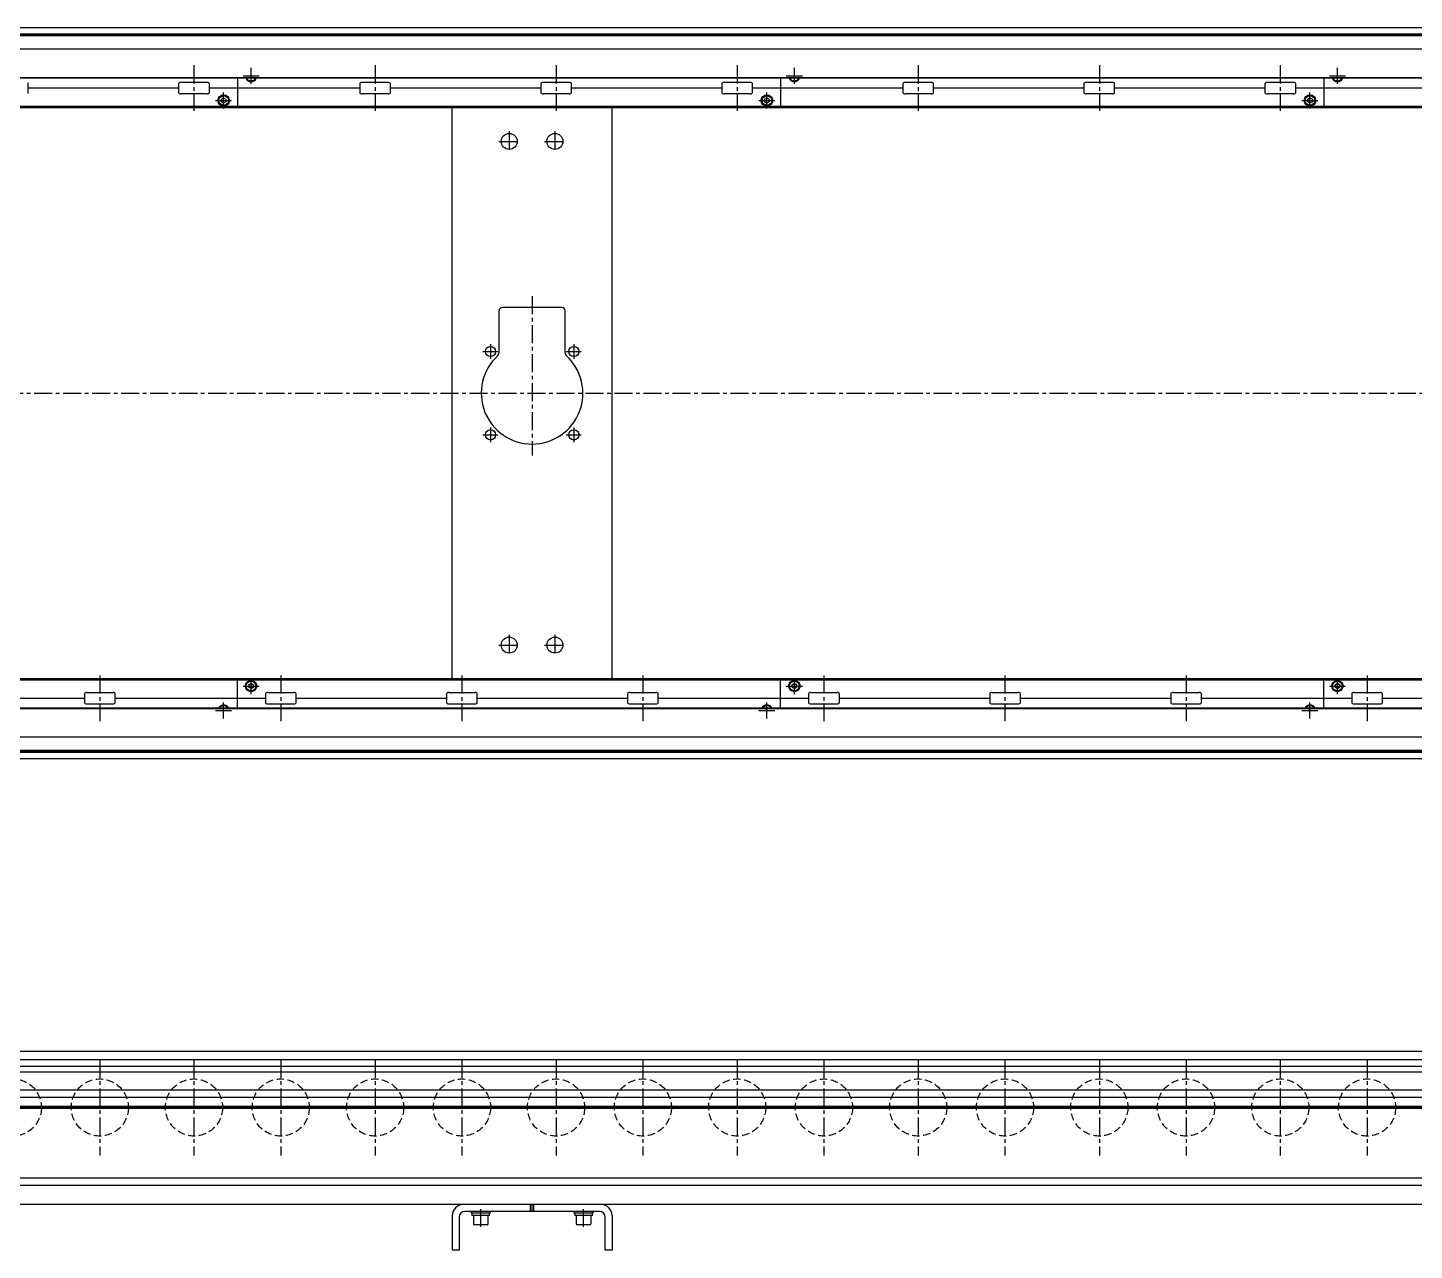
# Model space of a CAD drawing. Extents: x -10 to 4917, y -8 to 1151.
# Drawn here: x 1218 to 2431, y 28 to 1098 of the extents above; entities that cross this region are included whole.
import ezdxf

# ---------------------------------------------------------------- set-up
doc = ezdxf.new("R2010")
doc.units = 0
doc.header["$LTSCALE"] = 0.5
doc.linetypes.add('CENTER', pattern=[50.8, 31.75, -6.35, 6.35, -6.35])
doc.linetypes.add('DASHED', pattern=[19.05, 12.7, -6.35])
for name, color, linetype in [('MSM_CENTER', 1, 'CENTER'), ('MSM_CONTINUOUS', 7, 'CONTINUOUS'), ('MSM_DASHED', 4, 'DASHED')]:
    doc.layers.add(name, color=color, linetype=linetype)

msp = doc.modelspace()

# ---------------------------------------------------------------- linework, layer by layer
at = {"layer": 'MSM_CENTER'}
for p, q in [((1363.2, 1065.5), (1363.2, 1025.5)), ((1406.2, 1056.2), (1420.2, 1056.2)), ((1413.2, 1049.2), (1413.2, 1063.2)), ((1521.8, 1065.5), (1521.8, 1025.5)), ((1680.2, 1065.5), (1680.2, 1025.5)), ((1838.8, 1065.5), (1838.8, 1025.5)), ((1881.7, 1056.2), (1895.8, 1056.2)), ((1888.8, 1049.2), (1888.8, 1063.2)), ((1997.2, 1065.5), (1997.2, 1025.5)), ((2155.8, 1065.5), (2155.8, 1025.5)), ((2314.2, 1065.5), (2314.2, 1025.5)), ((2357.2, 1056.2), (2371.2, 1056.2)), ((2364.2, 1049.2), (2364.2, 1063.2)), ((1382.2, 1034.7), (1396.2, 1034.7)), ((1389.2, 1027.7), (1389.2, 1041.8)), ((1857.7, 1034.7), (1871.8, 1034.7)), ((1864.8, 1027.7), (1864.8, 1041.8)), ((2333.2, 1034.7), (2347.2, 1034.7)), ((2340.2, 1027.7), (2340.2, 1041.8)), ((1639.2, 1007.9), (1639.2, 989.9)), ((1679.2, 1007.9), (1679.2, 989.9)), ((1630.2, 998.9), (1648.3, 998.9)), ((1670.2, 998.9), (1688.3, 998.9)), ((1659.2, 863.4), (1659.2, 723.9)), ((1616.2, 814.9), (1629.2, 814.9)), ((1622.8, 821.4), (1622.8, 808.4)), ((1689.2, 814.9), (1702.2, 814.9)), ((1695.8, 821.4), (1695.8, 808.4)), ((359.7, 778.4), (4109.9, 778.4)), ((1616.2, 741.9), (1629.2, 741.9)), ((1622.8, 748.4), (1622.8, 735.4)), ((1689.2, 741.9), (1702.2, 741.9)), ((1695.8, 748.4), (1695.8, 735.4)), ((1639.2, 566.9), (1639.2, 548.9)), ((1679.2, 566.9), (1679.2, 548.9)), ((1630.2, 557.9), (1648.3, 557.9)), ((1670.2, 557.9), (1688.3, 557.9)), ((1280.8, 531.3), (1280.8, 491.3)), ((1406.2, 522), (1420.2, 522)), ((1413.2, 515), (1413.2, 529)), ((1439.2, 531.3), (1439.2, 491.3)), ((1597.8, 531.3), (1597.8, 491.3)), ((1756.2, 531.3), (1756.2, 491.3)), ((1881.7, 522), (1895.8, 522)), ((1888.8, 515), (1888.8, 529)), ((1914.7, 531.3), (1914.7, 491.3)), ((2073.2, 531.3), (2073.2, 491.3)), ((2231.7, 531.3), (2231.7, 491.3)), ((2357.2, 522), (2371.2, 522)), ((2364.2, 515), (2364.2, 529)), ((2390.2, 531.3), (2390.2, 491.3)), ((1382.2, 500.5), (1396.2, 500.5)), ((1389.2, 493.5), (1389.2, 507.5)), ((1857.7, 500.5), (1871.8, 500.5)), ((1864.8, 493.5), (1864.8, 507.5)), ((2333.2, 500.5), (2347.2, 500.5)), ((2340.2, 493.5), (2340.2, 507.5)), ((1280.8, 195), (1280.8, 111)), ((1363.2, 195), (1363.2, 111)), ((1439.2, 195), (1439.2, 111)), ((1521.8, 195), (1521.8, 111)), ((1597.8, 195), (1597.8, 111)), ((1680.2, 195), (1680.2, 111)), ((1756.2, 195), (1756.2, 111)), ((1838.8, 195), (1838.8, 111)), ((1914.7, 195), (1914.7, 111)), ((1997.2, 195), (1997.2, 111)), ((2073.2, 195), (2073.2, 111)), ((2155.8, 195), (2155.8, 111)), ((2231.7, 195), (2231.7, 111)), ((2314.2, 195), (2314.2, 111)), ((2390.2, 195), (2390.2, 111)), ((367.2, 153), (4100.3, 153)), ((1614.3, 48.4), (1614.3, 64)), ((1704.3, 48.4), (1704.3, 64))]:
    msp.add_line(p, q, dxfattribs=at)
at = {"layer": 'MSM_CONTINUOUS'}
for p, q in [((4099.9, 1098.4), (370.6, 1098.4)), ((4098.2, 1098.3), (372.2, 1098.3)), ((4073.6, 1092.9), (396.9, 1092.9)), ((4073.6, 1091.2), (396.9, 1091.2)), ((4073.5, 1092), (397, 1092)), ((4098.2, 1079.5), (372.2, 1079.5)), ((4098.2, 1054.1), (372.2, 1054.1)), ((4098.2, 1054.5), (422.2, 1054.5)), ((1218.2, 1041.5), (1218.2, 1049.5)), ((1349.8, 1045.5), (1218.2, 1045.5)), ((1349.8, 1049.5), (1349.8, 1041.5)), ((1374.7, 1050.5), (1351.8, 1050.5)), ((1376.7, 1041.5), (1376.7, 1049.5)), ((1508.3, 1045.5), (1376.7, 1045.5)), ((1401.2, 1054.1), (1401.2, 1029.4)), ((1413.2, 1053.9), (1412.9, 1054.1)), ((1413.6, 1054.1), (1413.2, 1053.9)), ((1508.3, 1049.5), (1508.3, 1041.5)), ((1533.2, 1050.5), (1510.3, 1050.5)), ((1535.2, 1041.5), (1535.2, 1049.5)), ((1666.8, 1045.5), (1535.2, 1045.5)), ((1666.8, 1049.5), (1666.8, 1041.5)), ((1691.7, 1050.5), (1668.8, 1050.5)), ((1693.7, 1041.5), (1693.7, 1049.5)), ((1825.3, 1045.5), (1693.7, 1045.5)), ((1825.3, 1049.5), (1825.3, 1041.5)), ((1850.2, 1050.5), (1827.3, 1050.5)), ((1852.2, 1041.5), (1852.2, 1049.5)), ((1983.8, 1045.5), (1852.2, 1045.5)), ((1876.8, 1054.1), (1876.8, 1029.4)), ((1888.8, 1053.9), (1888.4, 1054.1)), ((1889.1, 1054.1), (1888.8, 1053.9)), ((1983.8, 1049.5), (1983.8, 1041.5)), ((2008.7, 1050.5), (1985.8, 1050.5)), ((2010.7, 1041.5), (2010.7, 1049.5)), ((2142.3, 1045.5), (2010.7, 1045.5)), ((2142.3, 1049.5), (2142.3, 1041.5)), ((2167.2, 1050.5), (2144.3, 1050.5)), ((2169.2, 1041.5), (2169.2, 1049.5)), ((2300.8, 1045.5), (2169.2, 1045.5)), ((2300.8, 1049.5), (2300.8, 1041.5)), ((2325.7, 1050.5), (2302.8, 1050.5)), ((2327.7, 1041.5), (2327.7, 1049.5)), ((2459.3, 1045.5), (2327.7, 1045.5)), ((2352.2, 1054.1), (2352.2, 1029.4)), ((2364.2, 1053.9), (2363.9, 1054.1)), ((2364.6, 1054.1), (2364.2, 1053.9)), ((1374.7, 1040.5), (1351.8, 1040.5)), ((1387.2, 1035.9), (1389.2, 1037.1)), ((1387.2, 1033.6), (1387.2, 1035.9)), ((1389.2, 1032.4), (1387.2, 1033.6)), ((1389.2, 1037.1), (1391.2, 1035.9)), ((1391.2, 1033.6), (1389.2, 1032.4)), ((1391.2, 1035.9), (1391.2, 1033.6)), ((1533.2, 1040.5), (1510.3, 1040.5)), ((1691.7, 1040.5), (1668.8, 1040.5)), ((1850.2, 1040.5), (1827.3, 1040.5)), ((1862.8, 1035.9), (1864.8, 1037.1)), ((1862.8, 1033.6), (1862.8, 1035.9)), ((1864.8, 1032.4), (1862.8, 1033.6)), ((1864.8, 1037.1), (1866.8, 1035.9)), ((1866.8, 1033.6), (1864.8, 1032.4)), ((1866.8, 1035.9), (1866.8, 1033.6)), ((2008.7, 1040.5), (1985.8, 1040.5)), ((2167.2, 1040.5), (2144.3, 1040.5)), ((2325.7, 1040.5), (2302.8, 1040.5)), ((2338.2, 1035.9), (2340.2, 1037.1)), ((2338.2, 1033.6), (2338.2, 1035.9)), ((2340.2, 1032.4), (2338.2, 1033.6)), ((2340.2, 1037.1), (2342.3, 1035.9)), ((2342.3, 1033.6), (2340.2, 1032.4)), ((2342.3, 1035.9), (2342.3, 1033.6)), ((4095.7, 1029.4), (450.2, 1029.4)), ((4099.9, 1028.4), (450.2, 1028.4)), ((1589.2, 528.4), (1589.2, 1028.4)), ((1729.3, 528.4), (1729.3, 1028.4)), ((1630.2, 850.4), (1630.2, 813.5)), ((1685.2, 853.4), (1633.3, 853.4)), ((1688.3, 813.5), (1688.3, 850.4)), ((4099.9, 528.4), (450.2, 528.4)), ((450.2, 527.4), (4095.7, 527.4)), ((1401.2, 502.6), (1401.2, 527.4)), ((1411.2, 523.2), (1413.2, 524.4)), ((1411.2, 520.9), (1411.2, 523.2)), ((1413.2, 524.4), (1415.2, 523.2)), ((1415.2, 523.2), (1415.2, 520.9)), ((1876.8, 502.6), (1876.8, 527.4)), ((1886.8, 523.2), (1888.8, 524.4)), ((1886.8, 520.9), (1886.8, 523.2)), ((1888.8, 524.4), (1890.8, 523.2)), ((1890.8, 523.2), (1890.8, 520.9)), ((2352.2, 502.6), (2352.2, 527.4)), ((2362.2, 523.2), (2364.2, 524.4)), ((2362.2, 520.9), (2362.2, 523.2)), ((2364.2, 524.4), (2366.2, 523.2)), ((2366.2, 523.2), (2366.2, 520.9)), ((1135.7, 511.3), (1267.3, 511.3)), ((1267.3, 515.3), (1267.3, 507.3)), ((1269.3, 516.3), (1292.2, 516.3)), ((1294.2, 507.3), (1294.2, 515.3)), ((1294.2, 511.3), (1425.8, 511.3)), ((1413.2, 519.7), (1411.2, 520.9)), ((1415.2, 520.9), (1413.2, 519.7)), ((1425.8, 515.3), (1425.8, 507.3)), ((1427.8, 516.3), (1450.7, 516.3)), ((1452.7, 507.3), (1452.7, 515.3)), ((1452.7, 511.3), (1584.3, 511.3)), ((1584.3, 515.3), (1584.3, 507.3)), ((1586.3, 516.3), (1609.2, 516.3)), ((1611.2, 507.3), (1611.2, 515.3)), ((1611.2, 511.3), (1742.8, 511.3)), ((1742.8, 515.3), (1742.8, 507.3)), ((1744.8, 516.3), (1767.7, 516.3)), ((1769.7, 507.3), (1769.7, 515.3)), ((1769.7, 511.3), (1901.3, 511.3)), ((1888.8, 519.7), (1886.8, 520.9)), ((1890.8, 520.9), (1888.8, 519.7)), ((1901.3, 515.3), (1901.3, 507.3)), ((1903.3, 516.3), (1926.2, 516.3)), ((1928.2, 507.3), (1928.2, 515.3)), ((1928.2, 511.3), (2059.8, 511.3)), ((2059.8, 515.3), (2059.8, 507.3)), ((2061.8, 516.3), (2084.7, 516.3)), ((2086.7, 507.3), (2086.7, 515.3)), ((2086.7, 511.3), (2218.3, 511.3)), ((2218.3, 515.3), (2218.3, 507.3)), ((2220.3, 516.3), (2243.2, 516.3)), ((2245.2, 507.3), (2245.2, 515.3)), ((2245.2, 511.3), (2376.8, 511.3)), ((2364.2, 519.7), (2362.2, 520.9)), ((2366.2, 520.9), (2364.2, 519.7)), ((2376.8, 515.3), (2376.8, 507.3)), ((2378.8, 516.3), (2401.7, 516.3)), ((2403.7, 507.3), (2403.7, 515.3)), ((2403.7, 511.3), (2535.3, 511.3)), ((4098.2, 502.6), (372.2, 502.6)), ((4098.2, 502.2), (422.2, 502.2)), ((1269.3, 506.3), (1292.2, 506.3)), ((1388.9, 502.6), (1389.2, 502.9)), ((1389.2, 502.9), (1389.6, 502.6)), ((1427.8, 506.3), (1450.7, 506.3)), ((1586.3, 506.3), (1609.2, 506.3)), ((1744.8, 506.3), (1767.7, 506.3)), ((1864.4, 502.6), (1864.8, 502.9)), ((1864.8, 502.9), (1865.1, 502.6)), ((1903.3, 506.3), (1926.2, 506.3)), ((2061.8, 506.3), (2084.7, 506.3)), ((2220.3, 506.3), (2243.2, 506.3)), ((2339.9, 502.6), (2340.2, 502.9)), ((2340.2, 502.9), (2340.6, 502.6)), ((2378.8, 506.3), (2401.7, 506.3)), ((4098.2, 477.2), (372.2, 477.2)), ((4073.6, 465.6), (396.9, 465.6)), ((4073.6, 463.9), (396.9, 463.9)), ((4073.5, 464.7), (397, 464.7)), ((4099.9, 458.4), (370.6, 458.4)), ((4098.2, 458.4), (372.2, 458.4)), ((4098.2, 202), (372.2, 202)), ((4098.2, 194.6), (674.4, 194.6)), ((3982.2, 189), (676.6, 189)), ((3982.2, 184), (678.6, 184)), ((3882.2, 168.2), (667.2, 168.2)), ((3882.2, 161.7), (682.2, 161.7)), ((3882.2, 153.9), (682.2, 153.9)), ((3882.2, 153), (682.2, 153)), ((3882.2, 152.1), (682.2, 152.1)), ((3882.2, 91.2), (682.2, 91.2)), ((3882.2, 84.7), (679.7, 84.7)), ((4099.9, 68), (472.2, 68)), ((1718.3, 62), (1600.3, 62)), ((1605.8, 62), (1605.8, 60.4)), ((1622.8, 60.4), (1622.8, 62)), ((1657.8, 62), (1657.8, 68)), ((1659.2, 62), (1659.2, 68)), ((1660.8, 62), (1660.8, 68)), ((1695.8, 62), (1695.8, 60.4)), ((1712.8, 60.4), (1712.8, 62)), ((1589.2, 58.5), (1589.2, 28)), ((1595.3, 57), (1595.3, 28)), ((1622.8, 60.4), (1605.8, 60.4)), ((1606.6, 60.4), (1606.6, 58.4)), ((1622, 58.4), (1606.6, 58.4)), ((1607.8, 58.4), (1607.8, 51.2)), ((1619.9, 50.4), (1608.6, 50.4)), ((1620.8, 51.2), (1620.8, 58.4)), ((1622, 58.4), (1622, 60.4)), ((1712.8, 60.4), (1695.8, 60.4)), ((1696.6, 60.4), (1696.6, 58.4)), ((1712, 58.4), (1696.6, 58.4)), ((1697.8, 58.4), (1697.8, 51.2)), ((1709.9, 50.4), (1698.6, 50.4)), ((1710.8, 51.2), (1710.8, 58.4)), ((1712, 58.4), (1712, 60.4)), ((1723.3, 28), (1723.3, 57)), ((1729.3, 58.5), (1729.3, 28)), ((1595.3, 28), (1589.2, 28)), ((1729.3, 28), (1723.3, 28))]:
    msp.add_line(p, q, dxfattribs=at)
for centre, radius in [((1389.2, 1034.7), 5), ((1389.2, 1034.7), 4.25), ((1864.8, 1034.7), 5), ((1864.8, 1034.7), 4.25), ((2340.2, 1034.7), 5), ((2340.2, 1034.7), 4.25), ((1639.2, 998.9), 7), ((1679.2, 998.9), 7), ((1622.8, 814.9), 4.5), ((1695.8, 814.9), 4.5), ((1622.8, 741.9), 4.5), ((1695.8, 741.9), 4.5), ((1639.2, 557.9), 7), ((1679.2, 557.9), 7), ((1413.2, 522), 5), ((1413.2, 522), 4.25), ((1888.8, 522), 5), ((1888.8, 522), 4.25), ((2364.2, 522), 5), ((2364.2, 522), 4.25)]:
    msp.add_circle(centre, radius, dxfattribs=at)
for centre, radius, start, end in [((1217.3, 1049.4), 0.882, 7.8973, 64.4672), ((1350.7, 1049.4), 0.882, 115.5328, 172.1027), ((1351.8, 1047.1), 3.41, 89.6687, 115.2454), ((1374.7, 1047.1), 3.41, 64.7546, 90.3313), ((1375.8, 1049.4), 0.882, 7.8973, 64.4672), ((1413.2, 1056.2), 5, 204.8346, 335.1654), ((1413.2, 1056.2), 4.25, 209.6116, 330.3884), ((1509.2, 1049.4), 0.882, 115.5328, 172.1027), ((1510.3, 1047.1), 3.41, 89.6687, 115.2454), ((1533.2, 1047.1), 3.41, 64.7546, 90.3313), ((1534.3, 1049.4), 0.882, 7.8973, 64.4672), ((1667.7, 1049.4), 0.882, 115.5328, 172.1027), ((1668.8, 1047.1), 3.41, 89.6687, 115.2454), ((1691.7, 1047.1), 3.41, 64.7546, 90.3313), ((1692.8, 1049.4), 0.882, 7.8973, 64.4672), ((1826.2, 1049.4), 0.882, 115.5328, 172.1027), ((1827.3, 1047.1), 3.41, 89.6687, 115.2454), ((1850.2, 1047.1), 3.41, 64.7546, 90.3313), ((1851.3, 1049.4), 0.882, 7.8973, 64.4672), ((1888.8, 1056.2), 5, 204.8346, 335.1654), ((1888.8, 1056.2), 4.25, 209.6116, 330.3884), ((1984.7, 1049.4), 0.882, 115.5328, 172.1027), ((1985.8, 1047.1), 3.41, 89.6687, 115.2454), ((2008.7, 1047.1), 3.41, 64.7546, 90.3313), ((2009.8, 1049.4), 0.882, 7.8973, 64.4672), ((2143.2, 1049.4), 0.882, 115.5328, 172.1027), ((2144.3, 1047.1), 3.41, 89.6687, 115.2454), ((2167.2, 1047.1), 3.41, 64.7546, 90.3313), ((2168.3, 1049.4), 0.882, 7.8973, 64.4672), ((2301.7, 1049.4), 0.882, 115.5328, 172.1027), ((2302.8, 1047.1), 3.41, 89.6687, 115.2454), ((2325.7, 1047.1), 3.41, 64.7546, 90.3313), ((2326.8, 1049.4), 0.882, 7.8973, 64.4672), ((2364.2, 1056.2), 5, 204.8346, 335.1654), ((2364.2, 1056.2), 4.25, 209.6116, 330.3884), ((1217.3, 1041.6), 0.882, 295.5328, 352.1027), ((1350.7, 1041.6), 0.882, 187.8973, 244.4672), ((1351.8, 1043.9), 3.41, 244.7546, 270.3313), ((1374.7, 1043.9), 3.41, 269.6687, 295.2454), ((1375.8, 1041.6), 0.882, 295.5328, 352.1027), ((1509.2, 1041.6), 0.882, 187.8973, 244.4672), ((1510.3, 1043.9), 3.41, 244.7546, 270.3313), ((1533.2, 1043.9), 3.41, 269.6687, 295.2454), ((1534.3, 1041.6), 0.882, 295.5328, 352.1027), ((1667.7, 1041.6), 0.882, 187.8973, 244.4672), ((1668.8, 1043.9), 3.41, 244.7546, 270.3313), ((1691.7, 1043.9), 3.41, 269.6687, 295.2454), ((1692.8, 1041.6), 0.882, 295.5328, 352.1027), ((1826.2, 1041.6), 0.882, 187.8973, 244.4672), ((1827.3, 1043.9), 3.41, 244.7546, 270.3313), ((1850.2, 1043.9), 3.41, 269.6687, 295.2454), ((1851.3, 1041.6), 0.882, 295.5328, 352.1027), ((1984.7, 1041.6), 0.882, 187.8973, 244.4672), ((1985.8, 1043.9), 3.41, 244.7546, 270.3313), ((2008.7, 1043.9), 3.41, 269.6687, 295.2454), ((2009.8, 1041.6), 0.882, 295.5328, 352.1027), ((2143.2, 1041.6), 0.882, 187.8973, 244.4672), ((2144.3, 1043.9), 3.41, 244.7546, 270.3313), ((2167.2, 1043.9), 3.41, 269.6687, 295.2454), ((2168.3, 1041.6), 0.882, 295.5328, 352.1027), ((2301.7, 1041.6), 0.882, 187.8973, 244.4672), ((2302.8, 1043.9), 3.41, 244.7546, 270.3313), ((2325.7, 1043.9), 3.41, 269.6687, 295.2454), ((2326.8, 1041.6), 0.882, 295.5328, 352.1027), ((1633.3, 850.4), 3, 90, 180), ((1685.2, 850.4), 3, 0, 90), ((1627.2, 813.5), 3, 312.3521, 360), ((1691.3, 813.5), 3, 180, 227.6479), ((1659.2, 778.4), 44.5, 132.3521, 47.6479), ((1268.2, 515.2), 0.882, 115.5328, 172.1027), ((1269.3, 512.9), 3.41, 89.6687, 115.2454), ((1292.2, 512.9), 3.41, 64.7546, 90.3313), ((1293.3, 515.2), 0.882, 7.8973, 64.4672), ((1426.7, 515.2), 0.882, 115.5328, 172.1027), ((1427.8, 512.9), 3.41, 89.6687, 115.2454), ((1450.7, 512.9), 3.41, 64.7546, 90.3313), ((1451.8, 515.2), 0.882, 7.8973, 64.4672), ((1585.2, 515.2), 0.882, 115.5328, 172.1027), ((1586.3, 512.9), 3.41, 89.6687, 115.2454), ((1609.2, 512.9), 3.41, 64.7546, 90.3313), ((1610.3, 515.2), 0.882, 7.8973, 64.4672), ((1743.7, 515.2), 0.882, 115.5328, 172.1027), ((1744.8, 512.9), 3.41, 89.6687, 115.2454), ((1767.7, 512.9), 3.41, 64.7546, 90.3313), ((1768.8, 515.2), 0.882, 7.8973, 64.4672), ((1902.2, 515.2), 0.882, 115.5328, 172.1027), ((1903.3, 512.9), 3.41, 89.6687, 115.2454), ((1926.2, 512.9), 3.41, 64.7546, 90.3313), ((1927.3, 515.2), 0.882, 7.8973, 64.4672), ((2060.7, 515.2), 0.882, 115.5328, 172.1027), ((2061.8, 512.9), 3.41, 89.6687, 115.2454), ((2084.7, 512.9), 3.41, 64.7546, 90.3313), ((2085.8, 515.2), 0.882, 7.8973, 64.4672), ((2219.2, 515.2), 0.882, 115.5328, 172.1027), ((2220.3, 512.9), 3.41, 89.6687, 115.2454), ((2243.2, 512.9), 3.41, 64.7546, 90.3313), ((2244.3, 515.2), 0.882, 7.8973, 64.4672), ((2377.7, 515.2), 0.882, 115.5328, 172.1027), ((2378.8, 512.9), 3.41, 89.6687, 115.2454), ((2401.7, 512.9), 3.41, 64.7546, 90.3313), ((2402.8, 515.2), 0.882, 7.8973, 64.4672), ((1268.2, 507.4), 0.882, 187.8973, 244.4672), ((1269.3, 509.7), 3.41, 244.7546, 270.3313), ((1292.2, 509.7), 3.41, 269.6687, 295.2454), ((1293.3, 507.4), 0.882, 295.5328, 352.1027), ((1389.2, 500.5), 5, 24.8346, 155.1654), ((1389.2, 500.5), 4.25, 29.6116, 150.3884), ((1426.7, 507.4), 0.882, 187.8973, 244.4672), ((1427.8, 509.7), 3.41, 244.7546, 270.3313), ((1450.7, 509.7), 3.41, 269.6687, 295.2454), ((1451.8, 507.4), 0.882, 295.5328, 352.1027), ((1585.2, 507.4), 0.882, 187.8973, 244.4672), ((1586.3, 509.7), 3.41, 244.7546, 270.3313), ((1609.2, 509.7), 3.41, 269.6687, 295.2454), ((1610.3, 507.4), 0.882, 295.5328, 352.1027), ((1743.7, 507.4), 0.882, 187.8973, 244.4672), ((1744.8, 509.7), 3.41, 244.7546, 270.3313), ((1767.7, 509.7), 3.41, 269.6687, 295.2454), ((1768.8, 507.4), 0.882, 295.5328, 352.1027), ((1864.8, 500.5), 5, 24.8346, 155.1654), ((1864.8, 500.5), 4.25, 29.6116, 150.3884), ((1902.2, 507.4), 0.882, 187.8973, 244.4672), ((1903.3, 509.7), 3.41, 244.7546, 270.3313), ((1926.2, 509.7), 3.41, 269.6687, 295.2454), ((1927.3, 507.4), 0.882, 295.5328, 352.1027), ((2060.7, 507.4), 0.882, 187.8973, 244.4672), ((2061.8, 509.7), 3.41, 244.7546, 270.3313), ((2084.7, 509.7), 3.41, 269.6687, 295.2454), ((2085.8, 507.4), 0.882, 295.5328, 352.1027), ((2219.2, 507.4), 0.882, 187.8973, 244.4672), ((2220.3, 509.7), 3.41, 244.7546, 270.3313), ((2243.2, 509.7), 3.41, 269.6687, 295.2454), ((2244.3, 507.4), 0.882, 295.5328, 352.1027), ((2340.2, 500.5), 5, 24.8346, 155.1654), ((2340.2, 500.5), 4.25, 29.6116, 150.3884), ((2377.7, 507.4), 0.882, 187.8973, 244.4672), ((2378.8, 509.7), 3.41, 244.7546, 270.3313), ((2401.7, 509.7), 3.41, 269.6687, 295.2454), ((2402.8, 507.4), 0.882, 295.5328, 352.1027), ((1598.8, 58.5), 9.5, 90, 180), ((1600.3, 57), 5, 90, 180), ((1718.3, 57), 5, 0, 90), ((1719.8, 58.5), 9.5, 0, 90), ((1608.6, 51.2), 0.8, 180, 270), ((1619.9, 51.2), 0.8, 270, 0), ((1698.6, 51.2), 0.8, 180, 270), ((1709.9, 51.2), 0.8, 270, 0)]:
    msp.add_arc(centre, radius, start, end, dxfattribs=at)
at = {"layer": 'MSM_DASHED'}
for centre in [(1204.7, 153), (1280.8, 153), (1363.2, 153), (1439.2, 153), (1521.8, 153), (1597.8, 153), (1680.2, 153), (1756.2, 153), (1838.8, 153), (1914.7, 153), (1997.2, 153), (2073.2, 153), (2155.8, 153), (2231.7, 153), (2314.2, 153), (2390.2, 153)]:
    msp.add_circle(centre, 25, dxfattribs=at)

doc.saveas('drawing.dxf')
